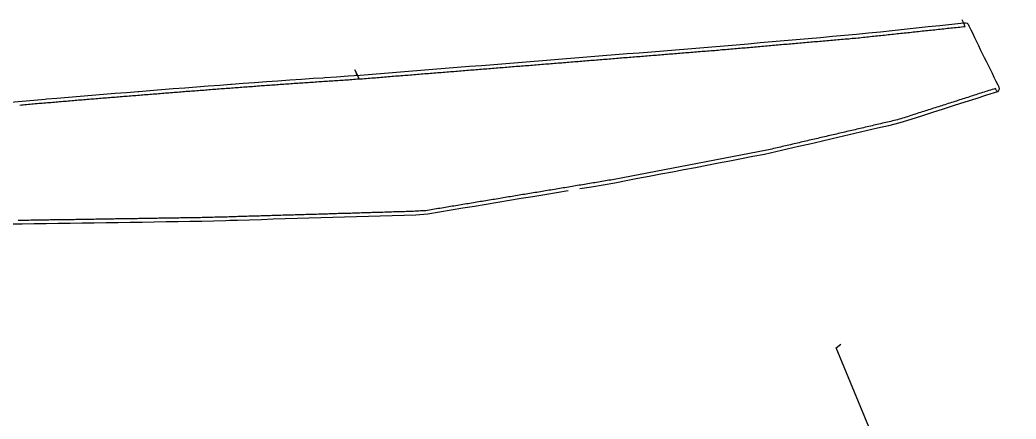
# Model space of a CAD drawing. Extents: x -2251 to 8199, y -2286 to 2329.
# Drawn here: x 5237 to 6847, y -1011 to -367 of the extents above; entities that cross this region are included whole.
import ezdxf

# ---------------------------------------------------------------- set-up
doc = ezdxf.new("R2010")
doc.units = 0
doc.layers.add('1', color=1, linetype='Continuous')
doc.layers.add('8', color=4, linetype='Continuous')

# ---------------------------------------------------------------- blocks, each defined once
blk = doc.blocks.new('TSF2')
at = {"layer": '1'}
for points in [[(1521.6, -107.4), (1502.7, -110.6), (1483.8, -113.7), (1464.9, -116.8), (1446, -119.9), (1427.1, -123), (1408.2, -126.2), (1389.3, -129.3), (1370.4, -132.4), (1351.5, -135.5), (1332.6, -138.6), (1313.7, -141.8), (1294.8, -144.9), (1275.8, -146.3), (1256.6, -146.9), (1237.4, -147.5), (1218.2, -148.1), (1199, -148.7), (1179.7, -149.3), (1160.5, -149.8), (1141.3, -150.4), (1122.1, -151), (1102.9, -151.5), (1083.7, -152.1), (1064.5, -152.7), (1045.3, -153.2), (1026.1, -153.8), (1006.9, -154.4), (987.7, -154.9), (975.2, -155.3), (968.5, -155.5), (949.3, -156.1), (930.1, -156.6), (910.7, -156.9), (891.4, -157.2), (872, -157.5), (852.6, -157.8), (833.3, -158.1), (813.9, -158.4), (794.6, -158.7), (775.2, -159), (755.8, -159.2), (736.5, -159.5), (717.1, -159.8), (697.8, -160.1), (678.4, -160.4), (659, -160.7), (639.7, -161), (620.3, -161.3)], [(620.8, 36), (639.5, 37.6), (658.2, 39.2), (677, 40.8), (678.7, 40.9), (695.7, 42.4), (714.5, 43.9), (733.3, 45.5), (752, 47), (770.8, 48.6), (789.6, 50.1), (808.4, 51.6), (827.2, 53.1), (827.9, 53.1), (846, 54.6), (864.8, 56.1), (883.5, 57.6), (902.3, 59.1), (921.1, 60.5), (939.9, 62), (958.7, 63.4), (976.6, 64.8), (977.6, 64.8), (996.4, 66.2), (1015.2, 67.6), (1034.1, 69), (1052.9, 70.3), (1071.8, 71.7), (1090.7, 73), (1109.6, 74.3), (1125.5, 75.3), (1128.5, 75.5), (1147.4, 76.8), (1166.4, 78), (1185.5, 79.3), (1205.1, 80.9), (1224.8, 82.5), (1244.4, 84.1), (1264, 85.7), (1283.7, 87.3), (1303.3, 88.9), (1323, 90.4), (1342.6, 92), (1362.3, 93.6), (1381.9, 95.1), (1401.5, 96.7), (1421.2, 98.3), (1440.8, 99.9), (1460.4, 101.4), (1480.1, 103), (1499.7, 104.6), (1519.2, 106.2), (1538.8, 107.8), (1558.4, 109.3), (1578, 110.9), (1597.5, 112.5), (1617.1, 114.1), (1636.7, 115.6), (1656.2, 117.2), (1675.8, 118.8), (1695.4, 120.4), (1714.9, 122), (1734.5, 123.5), (1754.1, 125.1), (1773.6, 126.7), (1793, 128.4), (1812.5, 130.1), (1832, 131.8), (1851.4, 133.5), (1870.9, 135.2), (1890.3, 136.9), (1909.8, 138.6), (1929.3, 140.3), (1948.7, 142), (1968.2, 143.7), (1987.6, 145.4), (2006.9, 147.4), (2026.2, 149.4), (2045.4, 151.5), (2064.7, 153.5), (2084, 155.6), (2103.2, 157.6), (2122.5, 159.7), (2141.7, 161.7), (2161, 163.8), (2163.7, 164), (2166.2, 163.2), (2168.2, 161.4), (2169.4, 159), (2172.4, 152.7), (2175.4, 146.4), (2178.4, 140.1), (2181.5, 133.7), (2184.6, 127.3), (2187.7, 120.9), (2190.8, 114.5), (2194, 108.1), (2197.1, 101.7), (2200.3, 95.3), (2203.5, 88.9), (2206.6, 82.6), (2209.8, 76.2), (2212.9, 69.9), (2216.1, 63.5), (2217.7, 60.3), (2218.1, 56.8), (2217.1, 54.4), (2215.2, 52.7), (2197.7, 46.9), (2180.2, 41.3), (2162.7, 35.7), (2145.2, 30.2), (2127.7, 24.6), (2110.3, 18.9), (2092.8, 13.3), (2075.3, 7.7), (2057.8, 2.2), (2039.6, -2.2), (2021.4, -6.4), (2003.2, -10.6), (1984.9, -14.9), (1966.7, -19.1), (1948.5, -23.3), (1930.3, -27.6), (1912, -31.8), (1893.8, -36), (1875.6, -40.3), (1857.4, -44.5), (1839.1, -48.6), (1820.4, -52.1), (1801.8, -55.7), (1783.2, -59.2), (1764.6, -62.8), (1746, -66.3), (1727.3, -69.9), (1708.7, -73.4), (1690.1, -77), (1671.5, -80.5), (1652.9, -84.1), (1634.3, -87.6), (1615.6, -91.2), (1597, -94.7), (1578.3, -98.1), (1559.4, -101.2), (1540.5, -104.3)]]:
    blk.add_lwpolyline(points, dxfattribs=at)
at = {"layer": '8'}
for points in [[(1177.1, 87.9), (1178.1, 85.9), (1179, 83.8), (1180, 81.7), (1180.9, 79.7), (1181.8, 77.6), (1182.8, 75.6), (1183.7, 73.5), (1186.7, 73.5), (1189.6, 73.6), (1192.6, 73.9), (1195.5, 74.1), (1198.5, 74.3), (1201.4, 74.6), (1204.4, 74.8), (1207.4, 75.1), (1210.3, 75.3), (1213.3, 75.5), (1216.2, 75.8), (1219.2, 76), (1222.1, 76.3), (1225.1, 76.5), (1228, 76.8), (1231, 77), (1233.9, 77.2), (1236.9, 77.5), (1239.8, 77.7), (1242.8, 78), (1245.7, 78.2), (1248.7, 78.4), (1251.6, 78.7), (1254.6, 78.9), (1257.6, 79.1), (1260.5, 79.4), (1263.5, 79.6), (1266.4, 79.9), (1269.4, 80.1), (1272.3, 80.3), (1275.3, 80.6), (1278.2, 80.8), (1281.2, 81), (1284.1, 81.3), (1287.1, 81.5), (1290, 81.8), (1293, 82), (1295.9, 82.2), (1298.9, 82.5), (1301.8, 82.7), (1304.8, 82.9), (1307.8, 83.2), (1310.7, 83.4), (1313.7, 83.7), (1316.6, 83.9), (1319.6, 84.1), (1322.5, 84.4), (1325.5, 84.6), (1328.4, 84.8), (1331.4, 85.1), (1334.3, 85.3), (1337.3, 85.5), (1340.2, 85.8), (1343.2, 86), (1346.1, 86.3), (1349.1, 86.5), (1352, 86.7), (1355, 87), (1357.9, 87.2), (1360.9, 87.4), (1363.8, 87.7), (1366.8, 87.9), (1369.8, 88.1), (1372.7, 88.4), (1375.6, 88.6), (1378.6, 88.9), (1381.6, 89.1), (1384.5, 89.3), (1387.5, 89.6), (1390.4, 89.8), (1393.4, 90), (1396.3, 90.3), (1399.3, 90.5), (1402.2, 90.7), (1405.2, 91), (1408.1, 91.2), (1411.1, 91.5), (1414, 91.7), (1417, 91.9), (1419.9, 92.2), (1422.9, 92.4), (1425.8, 92.6), (1428.8, 92.9), (1431.7, 93.1), (1434.7, 93.4), (1437.6, 93.6), (1440.6, 93.8), (1443.5, 94.1), (1446.5, 94.3), (1449.4, 94.5), (1452.4, 94.8), (1455.3, 95), (1458.3, 95.2), (1461.2, 95.5), (1464.2, 95.7), (1467.2, 95.9), (1470.1, 96.2), (1473.1, 96.4), (1476, 96.7), (1479, 96.9), (1481.9, 97.1), (1484.9, 97.4), (1487.8, 97.6), (1490.8, 97.8), (1493.7, 98.1), (1496.6, 98.3), (1499.6, 98.6), (1502.5, 98.8), (1505.5, 99), (1508.4, 99.3), (1511.4, 99.5), (1514.3, 99.7), (1517.3, 100), (1520.2, 100.2), (1523.1, 100.5), (1526.1, 100.7), (1529, 100.9), (1532, 101.2), (1534.9, 101.4), (1537.8, 101.6), (1540.8, 101.9), (1543.7, 102.1), (1546.7, 102.4), (1549.6, 102.6), (1552.6, 102.8), (1555.5, 103.1), (1558.4, 103.3), (1561.4, 103.5), (1564.3, 103.8), (1567.3, 104), (1570.2, 104.3), (1573.1, 104.5), (1576.1, 104.7), (1579, 105), (1582, 105.2), (1584.9, 105.4), (1587.9, 105.7), (1590.8, 105.9), (1593.7, 106.2), (1596.7, 106.4), (1599.6, 106.6), (1602.6, 106.9), (1605.5, 107.1), (1608.4, 107.3), (1611.4, 107.6), (1614.3, 107.8), (1617.3, 108.1), (1620.2, 108.3), (1623.2, 108.5), (1626.1, 108.8), (1629, 109), (1632, 109.2), (1634.9, 109.5), (1637.9, 109.7), (1640.8, 109.9), (1643.7, 110.2), (1646.7, 110.4), (1649.6, 110.7), (1652.6, 110.9), (1655.5, 111.1), (1658.5, 111.4), (1661.4, 111.6), (1664.3, 111.8), (1667.3, 112.1), (1670.2, 112.3), (1673.2, 112.6), (1676.1, 112.8), (1679, 113), (1682, 113.3), (1684.9, 113.5), (1687.9, 113.7), (1690.8, 114), (1693.8, 114.2), (1696.7, 114.5), (1699.6, 114.7), (1702.6, 114.9), (1705.5, 115.2), (1708.5, 115.4), (1711.4, 115.7), (1714.3, 115.9), (1717.3, 116.1), (1720.2, 116.3), (1723.2, 116.6), (1726.1, 116.8), (1729.1, 117.1), (1732, 117.3), (1734.9, 117.5), (1737.9, 117.8), (1740.8, 118), (1743.8, 118.2), (1746.7, 118.5), (1749.6, 118.7), (1752.6, 119), (1755.5, 119.2), (1758.5, 119.4), (1761.4, 119.7), (1764.3, 119.9), (1767.3, 120.2), (1770.2, 120.5), (1773.1, 120.7), (1776, 120.9), (1779, 121.2), (1781.9, 121.4), (1784.8, 121.7), (1787.7, 122), (1790.7, 122.2), (1793.6, 122.5), (1796.5, 122.7), (1799.5, 123), (1802.4, 123.2), (1805.3, 123.5), (1808.2, 123.7), (1811.2, 124), (1814.1, 124.2), (1817, 124.5), (1819.9, 124.7), (1822.9, 125), (1825.8, 125.3), (1828.7, 125.5), (1831.6, 125.8), (1834.6, 126), (1837.5, 126.3), (1840.4, 126.5), (1843.3, 126.8), (1846.3, 127), (1849.2, 127.3), (1852.1, 127.6), (1855, 127.8), (1858, 128.1), (1860.9, 128.3), (1863.8, 128.6), (1866.7, 128.8), (1869.7, 129.1), (1872.6, 129.3), (1875.5, 129.6), (1878.4, 129.8), (1881.4, 130.1), (1884.3, 130.4), (1887.2, 130.6), (1890.2, 130.9), (1893.1, 131.1), (1896, 131.4), (1898.9, 131.6), (1901.9, 131.9), (1904.8, 132.1), (1907.7, 132.4), (1910.6, 132.6), (1913.6, 132.9), (1916.5, 133.1), (1919.4, 133.4), (1922.3, 133.7), (1925.3, 133.9), (1928.2, 134.2), (1931.1, 134.4), (1934, 134.7), (1937, 134.9), (1939.9, 135.2), (1942.8, 135.5), (1945.7, 135.7), (1948.7, 136), (1951.6, 136.2), (1954.5, 136.5), (1957.4, 136.7), (1960.4, 137), (1963.3, 137.2), (1966.2, 137.5), (1969.1, 137.8), (1972.1, 138), (1975, 138.2), (1977.9, 138.5), (1980.8, 138.8), (1983.8, 139), (1986.7, 139.3), (1989.6, 139.5), (1992.5, 139.8), (1995.4, 140.1), (1998.3, 140.4), (2001.2, 140.7), (2004.1, 141), (2007, 141.4), (2009.9, 141.7), (2012.8, 142), (2015.7, 142.3), (2018.6, 142.6), (2021.5, 142.9), (2024.4, 143.2), (2027.2, 143.5), (2030.1, 143.8), (2033, 144.1), (2035.9, 144.4), (2038.8, 144.7), (2041.7, 145), (2044.6, 145.3), (2047.5, 145.6), (2050.4, 146), (2053.3, 146.3), (2056.2, 146.6), (2059.1, 146.9), (2062, 147.2), (2064.9, 147.5), (2067.8, 147.8), (2070.7, 148.1), (2073.6, 148.4), (2076.5, 148.7), (2079.4, 149), (2082.2, 149.3), (2085.1, 149.6), (2088, 149.9), (2090.9, 150.3), (2093.8, 150.6), (2096.7, 150.9), (2099.6, 151.2), (2102.5, 151.5), (2105.4, 151.8), (2108.3, 152.1), (2111.2, 152.4), (2114.1, 152.7), (2117, 153), (2119.9, 153.3), (2122.8, 153.6), (2125.7, 154), (2128.6, 154.3), (2131.5, 154.6), (2134.3, 154.9), (2137.2, 155.2), (2140.1, 155.5), (2143, 155.8), (2145.9, 156.1), (2148.8, 156.4), (2151.7, 156.7), (2154.6, 157), (2157.5, 157.3), (2160.4, 157.7), (2163.3, 158), (2162.9, 158.9), (2162.4, 159.9), (2162, 160.8), (2161.5, 161.8), (2161.1, 162.7), (2160.7, 163.7), (2160.2, 164.6), (2159.8, 165.6), (2159.3, 166.5), (2158.9, 167.5), (2158.5, 168.4)], [(635.6, 31.2), (638.4, 31.5), (641.2, 31.7), (644, 32), (646.8, 32.2), (649.6, 32.4), (652.4, 32.7), (655.2, 32.9), (658, 33.2), (660.8, 33.4), (663.6, 33.6), (666.4, 33.9), (669.2, 34.1), (672, 34.4), (674.8, 34.6), (677.6, 34.8), (680.4, 35.1), (683.2, 35.3), (686, 35.5), (688.8, 35.8), (691.6, 36), (694.4, 36.2), (697.2, 36.5), (700, 36.7), (702.8, 36.9), (705.6, 37.2), (708.4, 37.4), (711.2, 37.6), (714, 37.9), (716.8, 38.1), (719.6, 38.4), (722.4, 38.6), (725.2, 38.8), (728, 39), (730.8, 39.3), (733.6, 39.5), (736.4, 39.7), (739.2, 40), (742, 40.2), (744.8, 40.4), (747.6, 40.7), (750.4, 40.9), (753.2, 41.1), (756, 41.3), (758.8, 41.6), (761.7, 41.8), (764.5, 42), (767.3, 42.3), (770.1, 42.5), (772.9, 42.7), (775.7, 42.9), (778.5, 43.2), (781.3, 43.4), (784.1, 43.6), (786.9, 43.8), (789.7, 44.1), (792.5, 44.3), (795.3, 44.5), (798.1, 44.7), (800.9, 45), (803.8, 45.2), (806.6, 45.4), (809.4, 45.6), (812.2, 45.9), (815, 46.1), (817.8, 46.3), (820.6, 46.5), (823.4, 46.7), (826.2, 47), (829, 47.2), (831.8, 47.4), (834.7, 47.6), (837.5, 47.9), (840.3, 48.1), (843.1, 48.3), (845.9, 48.5), (848.7, 48.8), (851.5, 49), (854.3, 49.2), (857.1, 49.4), (859.9, 49.7), (862.7, 49.9), (865.5, 50.1), (868.3, 50.4), (871.1, 50.6), (873.9, 50.8), (876.7, 51), (879.5, 51.3), (882.3, 51.5), (885.1, 51.7), (887.9, 51.9), (890.7, 52.1), (893.6, 52.4), (896.4, 52.6), (899.2, 52.8), (902, 53), (904.8, 53.3), (907.6, 53.5), (910.4, 53.7), (913.2, 53.9), (916, 54.1), (918.8, 54.3), (921.6, 54.6), (924.4, 54.8), (927.2, 55), (930.1, 55.2), (932.9, 55.4), (935.7, 55.6), (938.5, 55.9), (941.3, 56.1), (944.1, 56.3), (946.9, 56.5), (949.7, 56.7), (952.5, 57), (955.3, 57.2), (958.1, 57.4), (961, 57.6), (963.8, 57.8), (966.6, 58), (969.4, 58.2), (972.2, 58.4), (975, 58.6), (977.8, 58.9), (980.6, 59.1), (983.5, 59.3), (986.3, 59.5), (989.1, 59.7), (991.9, 59.9), (994.7, 60.1), (997.5, 60.3), (1000.3, 60.5), (1003.2, 60.7), (1006, 60.9), (1008.8, 61.1), (1011.6, 61.3), (1014.4, 61.5), (1017.2, 61.8), (1020, 62), (1022.9, 62.2), (1025.7, 62.4), (1028.5, 62.6), (1031.3, 62.8), (1034.1, 63), (1036.9, 63.2), (1039.7, 63.4), (1042.6, 63.6), (1045.4, 63.8), (1048.2, 64), (1051, 64.2), (1053.8, 64.4), (1056.7, 64.6), (1059.5, 64.8), (1062.3, 65), (1065.1, 65.2), (1067.9, 65.4), (1070.7, 65.6), (1073.6, 65.8), (1076.4, 66), (1079.2, 66.2), (1082, 66.4), (1084.9, 66.6), (1087.7, 66.8), (1090.5, 66.9), (1093.3, 67.1), (1096.1, 67.3), (1099, 67.5), (1101.8, 67.7), (1104.6, 67.9), (1107.4, 68.1), (1110.3, 68.3), (1113.1, 68.5), (1115.9, 68.7), (1118.7, 68.9), (1121.6, 69), (1124.4, 69.2), (1127.2, 69.4), (1130, 69.6), (1132.9, 69.8), (1135.7, 70), (1138.5, 70.2), (1141.3, 70.4), (1144.2, 70.5), (1147, 70.7), (1149.8, 70.9), (1152.6, 71.1), (1155.5, 71.3), (1158.3, 71.5), (1161.1, 71.7), (1163.9, 71.9), (1166.8, 72), (1169.6, 72.2), (1172.4, 72.5), (1175.2, 72.7), (1178.1, 73), (1180.9, 73.3), (1183.7, 73.5), (1182.8, 75.6), (1181.8, 77.6), (1180.9, 79.7), (1180, 81.7), (1179, 83.8), (1178.1, 85.9), (1177.1, 87.9)], [(2214.7, 52.8), (2214.2, 53.8), (2213.7, 54.8), (2213.2, 55.8), (2212.7, 56.8), (2212.2, 57.9), (2209.6, 57), (2206.9, 56.2), (2204.3, 55.3), (2201.7, 54.5), (2199, 53.7), (2196.4, 52.8), (2193.7, 52), (2191.1, 51.2), (2188.5, 50.3), (2185.8, 49.5), (2183.2, 48.6), (2180.6, 47.8), (2177.9, 46.9), (2175.3, 46.1), (2172.7, 45.2), (2170.1, 44.3), (2167.4, 43.5), (2164.8, 42.7), (2162.1, 41.8), (2159.5, 41), (2156.9, 40.2), (2154.2, 39.3), (2151.6, 38.4), (2149, 37.6), (2146.3, 36.8), (2143.7, 35.9), (2141.1, 35.1), (2138.4, 34.2), (2135.8, 33.4), (2133.2, 32.5), (2130.5, 31.7), (2127.9, 30.9), (2125.3, 30.1), (2122.6, 29.2), (2120, 28.4), (2117.3, 27.6), (2114.7, 26.7), (2112.1, 25.9), (2109.4, 25), (2106.8, 24.2), (2104.2, 23.3), (2101.5, 22.5), (2098.9, 21.7), (2096.3, 20.8), (2093.6, 20), (2091, 19.1), (2088.4, 18.3), (2085.7, 17.4), (2083.1, 16.6), (2080.4, 15.8), (2077.8, 14.9), (2075.2, 14), (2072.6, 13.2), (2069.9, 12.3), (2067.3, 11.5), (2064.7, 10.6), (2062.1, 9.8), (2059.4, 8.9), (2056.8, 8.1), (2054.1, 7.4), (2051.3, 6.7), (2048.6, 6.1), (2045.8, 5.5), (2043.1, 4.8), (2040.4, 4.2), (2037.6, 3.5), (2034.9, 2.9), (2032.1, 2.3), (2029.4, 1.7), (2026.6, 1), (2023.9, 0.4), (2021.2, -0.3), (2018.4, -0.9), (2015.7, -1.5), (2012.9, -2.2), (2010.2, -2.8), (2007.4, -3.4), (2004.7, -4.1), (2001.9, -4.7), (1999.2, -5.4), (1996.5, -6), (1993.7, -6.7), (1991, -7.3), (1988.3, -8), (1985.5, -8.6), (1982.7, -9.2), (1980, -9.9), (1977.3, -10.5), (1974.5, -11.2), (1971.8, -11.8), (1969, -12.4), (1966.3, -13.1), (1963.5, -13.7), (1960.8, -14.3), (1958.1, -15), (1955.3, -15.6), (1952.6, -16.3), (1949.8, -16.9), (1947.1, -17.5), (1944.3, -18.1), (1941.6, -18.8), (1938.8, -19.4), (1936.1, -20), (1933.3, -20.7), (1930.6, -21.3), (1927.9, -22), (1925.1, -22.6), (1922.4, -23.3), (1919.7, -23.9), (1916.9, -24.6), (1914.2, -25.2), (1911.4, -25.8), (1908.7, -26.4), (1905.9, -27.1), (1903.2, -27.7), (1900.4, -28.3), (1897.7, -29), (1894.9, -29.6), (1892.2, -30.3), (1889.5, -30.9), (1886.7, -31.6), (1884, -32.2), (1881.2, -32.9), (1878.5, -33.5), (1875.7, -34.1), (1873, -34.7), (1870.2, -35.4), (1867.5, -36), (1864.7, -36.6), (1862, -37.3), (1859.3, -37.9), (1856.5, -38.6), (1853.8, -39.2), (1851, -39.8), (1848.2, -40.4), (1845.5, -41), (1842.7, -41.6), (1840, -42.2), (1837.2, -42.8), (1834.4, -43.4), (1831.6, -43.9), (1828.8, -44.4), (1826, -45), (1823.2, -45.5), (1820.4, -46), (1817.6, -46.6), (1814.8, -47.1), (1812, -47.6), (1809.2, -48.1), (1806.4, -48.7), (1803.6, -49.2), (1800.8, -49.8), (1798, -50.3), (1795.1, -50.8), (1792.3, -51.3), (1789.5, -51.9), (1786.7, -52.4), (1783.9, -53), (1781.1, -53.5), (1778.3, -54), (1775.5, -54.6), (1772.7, -55.1), (1769.9, -55.6), (1767.1, -56.2), (1764.3, -56.7), (1761.5, -57.2), (1758.7, -57.8), (1755.9, -58.3), (1753.1, -58.8), (1750.3, -59.4), (1747.5, -59.9), (1744.7, -60.4), (1741.9, -61), (1739.1, -61.5), (1736.3, -62.1), (1733.5, -62.6), (1730.7, -63.1), (1727.9, -63.7), (1725.1, -64.2), (1722.3, -64.7), (1719.5, -65.3), (1716.7, -65.8), (1713.9, -66.4), (1711.1, -66.9), (1708.3, -67.4), (1705.4, -67.9), (1702.6, -68.5), (1699.8, -69), (1697, -69.5), (1694.2, -70.1), (1691.4, -70.6), (1688.6, -71.1), (1685.8, -71.7), (1683, -72.2), (1680.2, -72.7), (1677.4, -73.3), (1674.6, -73.8), (1671.8, -74.3), (1669, -74.9), (1666.2, -75.4), (1663.4, -75.9), (1660.6, -76.5), (1657.8, -77), (1655, -77.5), (1652.2, -78.1), (1649.4, -78.6), (1646.6, -79.1), (1643.8, -79.7), (1640.9, -80.2), (1638.1, -80.7), (1635.3, -81.3), (1632.5, -81.8), (1629.7, -82.4), (1626.9, -82.9), (1624.1, -83.5), (1621.3, -84), (1618.5, -84.5), (1615.7, -85), (1612.9, -85.6), (1610.1, -86.1), (1607.3, -86.7), (1604.5, -87.2), (1601.7, -87.7), (1598.9, -88.3), (1596.1, -88.8), (1593.3, -89.3), (1590.5, -89.8), (1587.6, -90.3), (1584.8, -90.8), (1582, -91.3), (1579.2, -91.8), (1576.3, -92.3), (1573.5, -92.8), (1570.6, -93.2), (1567.8, -93.7), (1564.9, -94.2), (1562.1, -94.6), (1559.3, -95.1), (1556.4, -95.6), (1553.6, -96.1), (1550.7, -96.5), (1547.9, -97), (1545.1, -97.5), (1542.2, -98), (1539.4, -98.4), (1536.5, -98.9), (1533.7, -99.3), (1530.8, -99.8), (1528, -100.3), (1525.1, -100.8), (1522.3, -101.2), (1519.4, -101.7), (1516.6, -102.2), (1513.8, -102.7), (1510.9, -103.1), (1508.1, -103.6), (1505.2, -104.1), (1502.4, -104.5), (1499.5, -105), (1496.7, -105.5), (1493.8, -106), (1491, -106.4), (1488.2, -106.9), (1485.3, -107.4), (1482.5, -107.8), (1479.6, -108.3), (1476.8, -108.7), (1473.9, -109.2), (1471.1, -109.7), (1468.2, -110.2), (1465.4, -110.6), (1462.5, -111.1), (1459.7, -111.6), (1456.8, -112), (1454, -112.5), (1451.1, -113), (1448.3, -113.4), (1445.5, -113.9), (1442.6, -114.4), (1439.8, -114.9), (1436.9, -115.3), (1434.1, -115.8), (1431.2, -116.3), (1428.4, -116.7), (1425.6, -117.2), (1422.7, -117.7), (1419.9, -118.1), (1417, -118.6), (1414.2, -119.1), (1411.3, -119.6), (1408.5, -120), (1405.6, -120.5), (1402.8, -121), (1400, -121.5), (1397.1, -121.9), (1394.3, -122.4), (1391.4, -122.9), (1388.6, -123.3), (1385.7, -123.8), (1382.9, -124.3), (1380, -124.7), (1377.2, -125.2), (1374.3, -125.7), (1371.5, -126.1), (1368.7, -126.6), (1365.8, -127.1), (1363, -127.5), (1360.1, -128), (1357.3, -128.5), (1354.4, -129), (1351.6, -129.4), (1348.7, -129.9), (1345.9, -130.4), (1343, -130.8), (1340.2, -131.3), (1337.3, -131.8), (1334.5, -132.2), (1331.7, -132.7), (1328.8, -133.2), (1326, -133.7), (1323.1, -134.2), (1320.3, -134.6), (1317.4, -135.1), (1314.6, -135.6), (1311.7, -136), (1308.9, -136.5), (1306, -137), (1303.2, -137.4), (1300.4, -137.9), (1297.5, -138.4), (1294.7, -138.8), (1291.8, -139.3), (1288.9, -139.4), (1286, -139.6), (1283.2, -139.8), (1280.3, -140), (1277.4, -140.1), (1274.5, -140.3), (1271.6, -140.5), (1268.7, -140.5), (1265.8, -140.6), (1262.9, -140.7), (1260, -140.8), (1257.2, -140.9), (1254.3, -141), (1251.4, -141.1), (1248.5, -141.2), (1245.6, -141.3), (1242.7, -141.4), (1239.8, -141.4), (1236.9, -141.5), (1234, -141.6), (1231.1, -141.7), (1228.2, -141.8), (1225.3, -141.9), (1222.4, -142), (1219.5, -142.1), (1216.7, -142.2), (1213.8, -142.2), (1210.9, -142.3), (1208, -142.4), (1205.1, -142.5), (1202.2, -142.6), (1199.3, -142.7), (1196.4, -142.8), (1193.5, -142.9), (1190.6, -143), (1187.7, -143), (1184.8, -143.1), (1182, -143.2), (1179.1, -143.3), (1176.2, -143.4), (1173.3, -143.5), (1170.4, -143.6), (1167.5, -143.7), (1164.6, -143.7), (1161.7, -143.8), (1158.8, -143.9), (1155.9, -144), (1153, -144.1), (1150.1, -144.1), (1147.2, -144.2), (1144.3, -144.3), (1141.5, -144.4), (1138.6, -144.5), (1135.7, -144.6), (1132.8, -144.7), (1129.9, -144.7), (1127, -144.8), (1124.1, -144.9), (1121.2, -145), (1118.3, -145.1), (1115.4, -145.2), (1112.5, -145.3), (1109.7, -145.4), (1106.8, -145.4), (1103.9, -145.5), (1101, -145.6), (1098.1, -145.7), (1095.2, -145.8), (1092.3, -145.8), (1089.4, -145.9), (1086.5, -146), (1083.6, -146.1), (1080.7, -146.2), (1077.8, -146.3), (1075, -146.4), (1072.1, -146.4), (1069.2, -146.5), (1066.3, -146.6), (1063.4, -146.7), (1060.5, -146.8), (1057.6, -146.9), (1054.7, -146.9), (1051.8, -147), (1048.9, -147.1), (1046, -147.2), (1043.2, -147.3), (1040.3, -147.4), (1037.4, -147.5), (1034.5, -147.5), (1031.6, -147.6), (1028.7, -147.7), (1025.8, -147.8), (1022.9, -147.9), (1020, -148), (1017.1, -148.1), (1014.3, -148.2), (1011.4, -148.3), (1008.5, -148.3), (1005.6, -148.4), (1002.7, -148.5), (999.8, -148.6), (996.9, -148.7), (994, -148.8), (991.1, -148.9), (988.2, -148.9), (985.3, -149), (982.5, -149.1), (979.6, -149.2), (976.7, -149.3), (973.8, -149.4), (970.9, -149.5), (968, -149.5), (965.1, -149.6), (962.2, -149.7), (959.3, -149.8), (956.4, -149.8), (953.5, -149.9), (950.7, -150), (947.8, -150.1), (944.9, -150.2), (942, -150.3), (939.1, -150.3), (936.2, -150.4), (933.3, -150.5), (930.4, -150.5), (927.5, -150.6), (924.5, -150.6), (921.6, -150.7), (918.7, -150.7), (915.8, -150.8), (912.9, -150.8), (910, -150.9), (907.1, -150.9), (904.1, -151), (901.2, -151), (898.3, -151.1), (895.4, -151.1), (892.5, -151.2), (889.6, -151.2), (886.6, -151.2), (883.7, -151.3), (880.8, -151.3), (877.9, -151.4), (875, -151.4), (872.1, -151.5), (869.2, -151.5), (866.2, -151.5), (863.3, -151.6), (860.4, -151.6), (857.5, -151.7), (854.6, -151.7), (851.7, -151.8), (848.7, -151.8), (845.8, -151.9), (842.9, -151.9), (840, -151.9), (837.1, -152), (834.2, -152), (831.3, -152.1), (828.3, -152.1), (825.4, -152.2), (822.5, -152.2), (819.6, -152.3), (816.7, -152.3), (813.8, -152.4), (810.8, -152.4), (807.9, -152.4), (805, -152.5), (802.1, -152.5), (799.2, -152.6), (796.3, -152.6), (793.4, -152.7), (790.4, -152.7), (787.5, -152.8), (784.6, -152.8), (781.7, -152.8), (778.8, -152.9), (775.9, -152.9), (772.9, -153), (770, -153), (767.1, -153.1), (764.2, -153.1), (761.3, -153.2), (758.4, -153.2), (755.5, -153.3), (752.5, -153.3), (749.6, -153.3), (746.7, -153.4), (743.8, -153.4), (740.9, -153.5), (738, -153.5), (735.1, -153.6), (732.1, -153.6), (729.2, -153.7), (726.3, -153.7), (723.4, -153.8), (720.5, -153.8), (717.6, -153.8), (714.6, -153.9), (711.7, -153.9), (708.8, -154), (705.9, -154), (703, -154), (700.1, -154.1), (697.2, -154.1), (694.2, -154.2), (691.3, -154.2), (688.4, -154.3), (685.5, -154.3), (682.6, -154.4), (679.7, -154.4), (676.7, -154.5), (673.8, -154.5), (670.9, -154.5), (668, -154.6), (665.1, -154.6), (662.2, -154.7), (659.3, -154.7), (656.3, -154.8), (653.4, -154.8), (650.5, -154.9), (647.6, -154.9), (644.7, -154.9), (641.8, -155), (638.9, -155), (635.9, -155.1), (633, -155.1)]]:
    blk.add_lwpolyline(points, dxfattribs=at)
blk = doc.blocks.new('TSR')
at = {"layer": '8'}
for points in [[(1636.6, 931.7), (1644.4, 938)], [(1927.4, 229.5), (1636.6, 931.7)]]:
    blk.add_lwpolyline(points, dxfattribs=at)

msp = doc.modelspace()

# ---------------------------------------------------------------- block references
for name, p in [('TSF2', (4601.4, -535.5)), ('TSR', (4919.5, -1828))]:
    msp.add_blockref(name, p)

doc.saveas('drawing.dxf')
